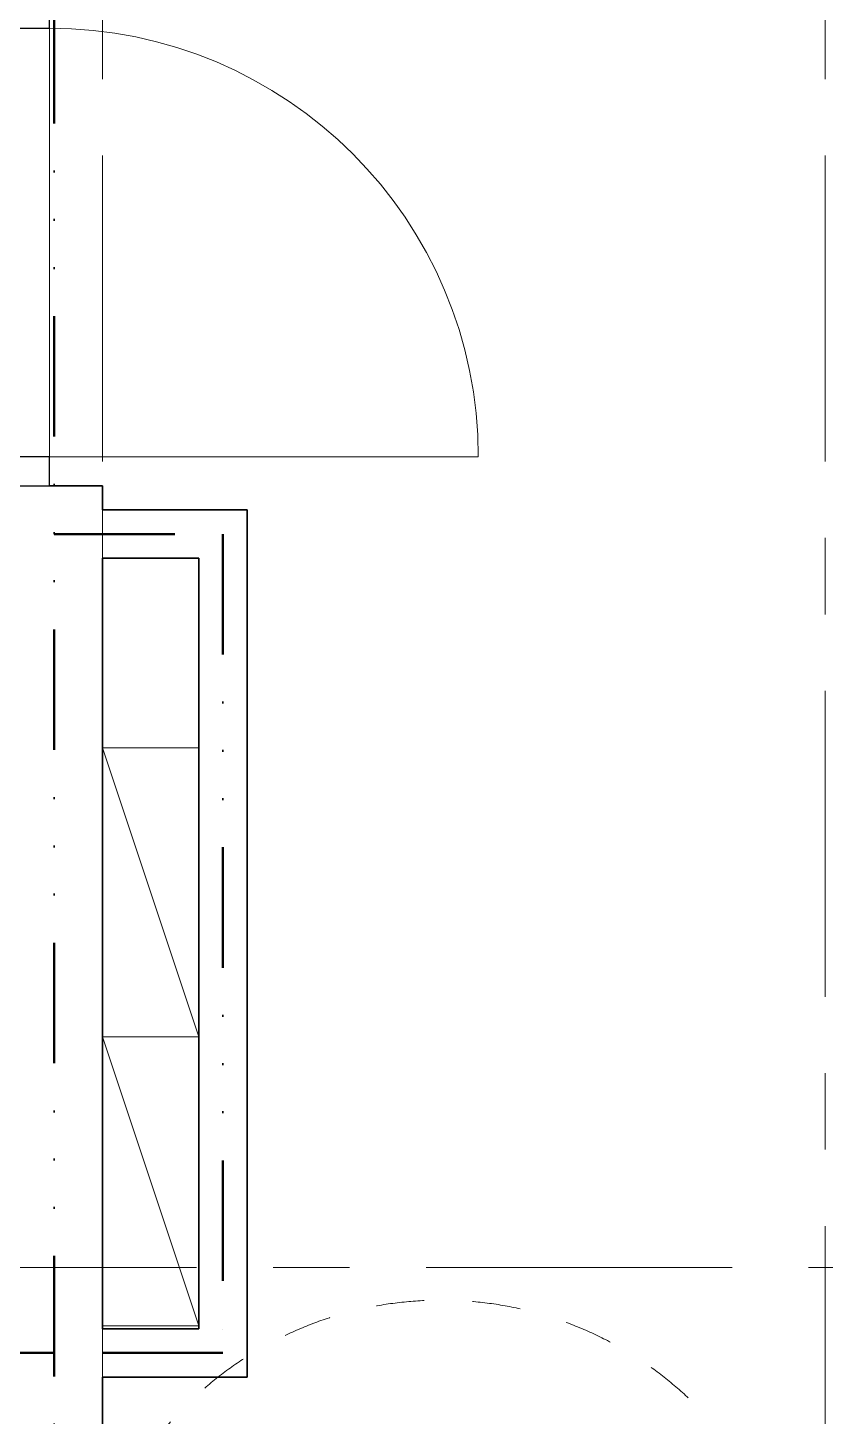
# Model space of a CAD drawing. Header units: millimetres. Extents: x -46592 to 140440, y -36427 to 76663.
# Drawn here: x 36559 to 38214, y 40137 to 43020 of the extents above; entities that cross this region are included whole.
import ezdxf

# ---------------------------------------------------------------- set-up
doc = ezdxf.new("R2010")
doc.units = ezdxf.units.MM
for name, pattern in [('Grid Line', [1111.25, 635, -158.75, 158.75, -158.75]), ('Katkoviiva 2mm', [200, 100, -100]), ('PALOALUE', [650, 250, -100, 0, -100, 0, -100, 0, -100])]:
    doc.linetypes.add(name, pattern=pattern)
for name, color, linetype, lineweight in [('AR-A_MERKINNÄT', 8, 'Continuous', 18), ('AR-A_MERKINNÄT-4', 8, 'PALOALUE', 50), ('AR-C_APUVIIVA-3', 1, 'Katkoviiva 2mm', 18), ('AR-X1_EROHUTVIIVA', 11, 'Continuous', 18), ('AR-Y_MODVIIVA-1', 8, 'Grid Line', 9), ('AR1241_US-1', 1, 'Continuous', 35), ('AR1243_ULKOOVI', 3, 'Continuous', 18), ('AR1243_ULKOOVI-1', 3, 'Continuous', 25), ('AR1311_VS', 2, 'Continuous', 18), ('AR1311_VS-1', 2, 'Continuous', 35)]:
    doc.layers.add(name, color=color, linetype=linetype, lineweight=lineweight)

# ---------------------------------------------------------------- blocks, each defined once
blk = doc.blocks.new('ARC_AO - dB sisäovi-puu asunnonovi - 10x21-1660619-04 2_ krs')
at = {"layer": 'AR1243_ULKOOVI'}
for p, q in [((445, -10), (445, 880)), ((-445, -10), (445, -10)), ((445, -102), (-445, -102))]:
    blk.add_line(p, q, dxfattribs=at)
blk.add_arc((445, -10), 890, 90, 180, dxfattribs=at)
at = {"layer": 'AR1243_ULKOOVI-1'}
for p, q in [((-445, -10), (-505, -10)), ((-505, -10), (-505, -102)), ((-445, -102), (-445, -10)), ((505, -10), (445, -10)), ((445, -10), (445, -102)), ((505, -102), (505, -10)), ((-505, -102), (-445, -102)), ((445, -102), (505, -102))]:
    blk.add_line(p, q, dxfattribs=at)
blk = doc.blocks.new('Paloaluemerkintä - EI60-1905773-04 2_ krs')
at = {"layer": 'AR-A_MERKINNÄT-4'}
blk.add_line((0, 0), (24000, 0), dxfattribs=at)
blk = doc.blocks.new('Paloaluemerkintä - EI60-1905233-04 2_ krs')
at = {"layer": 'AR-A_MERKINNÄT-4'}
blk.add_line((0, 0), (5350.4, 0), dxfattribs=at)
blk = doc.blocks.new('Paloaluemerkintä - EI60-2320799-04 2_ krs')
at = {"layer": 'AR-A_MERKINNÄT-4'}
blk.add_line((0, 0), (350, 0), dxfattribs=at)
blk = doc.blocks.new('Paloaluemerkintä - EI60-2320579-04 2_ krs')
at = {"layer": 'AR-A_MERKINNÄT-4'}
blk.add_line((0, 0), (1700, 0), dxfattribs=at)

msp = doc.modelspace()

# ---------------------------------------------------------------- linework, layer by layer
at = {"layer": 'AR-C_APUVIIVA-3'}
msp.add_circle((37416.8, 39628.1), 750, dxfattribs=at)
at = {"layer": 'AR-X1_EROHUTVIIVA'}
for p, q in [((36714.1, 41525), (36714.1, 40325)), ((36914.1, 41525), (36714.1, 41525)), ((36914.1, 40925), (36714.1, 41525)), ((36914.1, 40325), (36914.1, 41525)), ((36914.1, 40925), (36714.1, 40925)), ((36714.1, 40925), (36914.1, 40325)), ((36714.1, 40325), (36914.1, 40325))]:
    msp.add_line(p, q, dxfattribs=at)
at = {"layer": 'AR-Y_MODVIIVA-1'}
for p, q in [((36714.1, 32118), (36714.1, 59825.4)), ((38214.1, 32118), (38214.1, 59825.4)), ((49133.2, 40446), (29793.3, 40446))]:
    msp.add_line(p, q, dxfattribs=at)
at = {"layer": 'AR1241_US-1'}
for p, q in [((36714.1, 42068.5), (36604.1, 42068.5)), ((36714.1, 42018.5), (36714.1, 42068.5)), ((36714.1, 40318.5), (36714.1, 41918.5)), ((36714.1, 40068.5), (36714.1, 40218.5))]:
    msp.add_line(p, q, dxfattribs=at)
at = {"layer": 'AR1311_VS'}
for p, q in [((36714.1, 42018.5), (36714.1, 41918.5)), ((36714.1, 40318.5), (36714.1, 40218.5))]:
    msp.add_line(p, q, dxfattribs=at)
at = {"layer": 'AR1311_VS-1'}
for p, q in [((37014.1, 42018.5), (36714.1, 42018.5)), ((37014.1, 40218.5), (37014.1, 42018.5)), ((36714.1, 41918.5), (36914.1, 41918.5)), ((36914.1, 41918.5), (36914.1, 40318.5)), ((36914.1, 40318.5), (36714.1, 40318.5)), ((36714.1, 40218.5), (37014.1, 40218.5))]:
    msp.add_line(p, q, dxfattribs=at)

# ---------------------------------------------------------------- block references
at = {"layer": 'AR-A_MERKINNÄT'}
for name, p, rotation in [('Paloaluemerkintä - EI60-1905773-04 2_ krs', (36614.1, 33716.8), 89.99999999999991), ('Paloaluemerkintä - EI60-2320579-04 2_ krs', (36964.1, 41968.5), 269.9999999999998), ('Paloaluemerkintä - EI60-1905233-04 2_ krs', (36614.1, 40268.5), 180), ('Paloaluemerkintä - EI60-2320799-04 2_ krs', (36964.1, 40268.5), 180)]:
    msp.add_blockref(name, p, dxfattribs=dict(at, rotation=rotation))
msp.add_blockref('Paloaluemerkintä - EI60-2320799-04 2_ krs', (36614.1, 41968.5), dxfattribs=at)
at = {"layer": 'AR1243_ULKOOVI', "rotation": 270.0000000000017}
msp.add_blockref('ARC_AO - dB sisäovi-puu asunnonovi - 10x21-1660619-04 2_ krs', (36614.1, 42573.5), dxfattribs=at)

doc.saveas('drawing.dxf')
